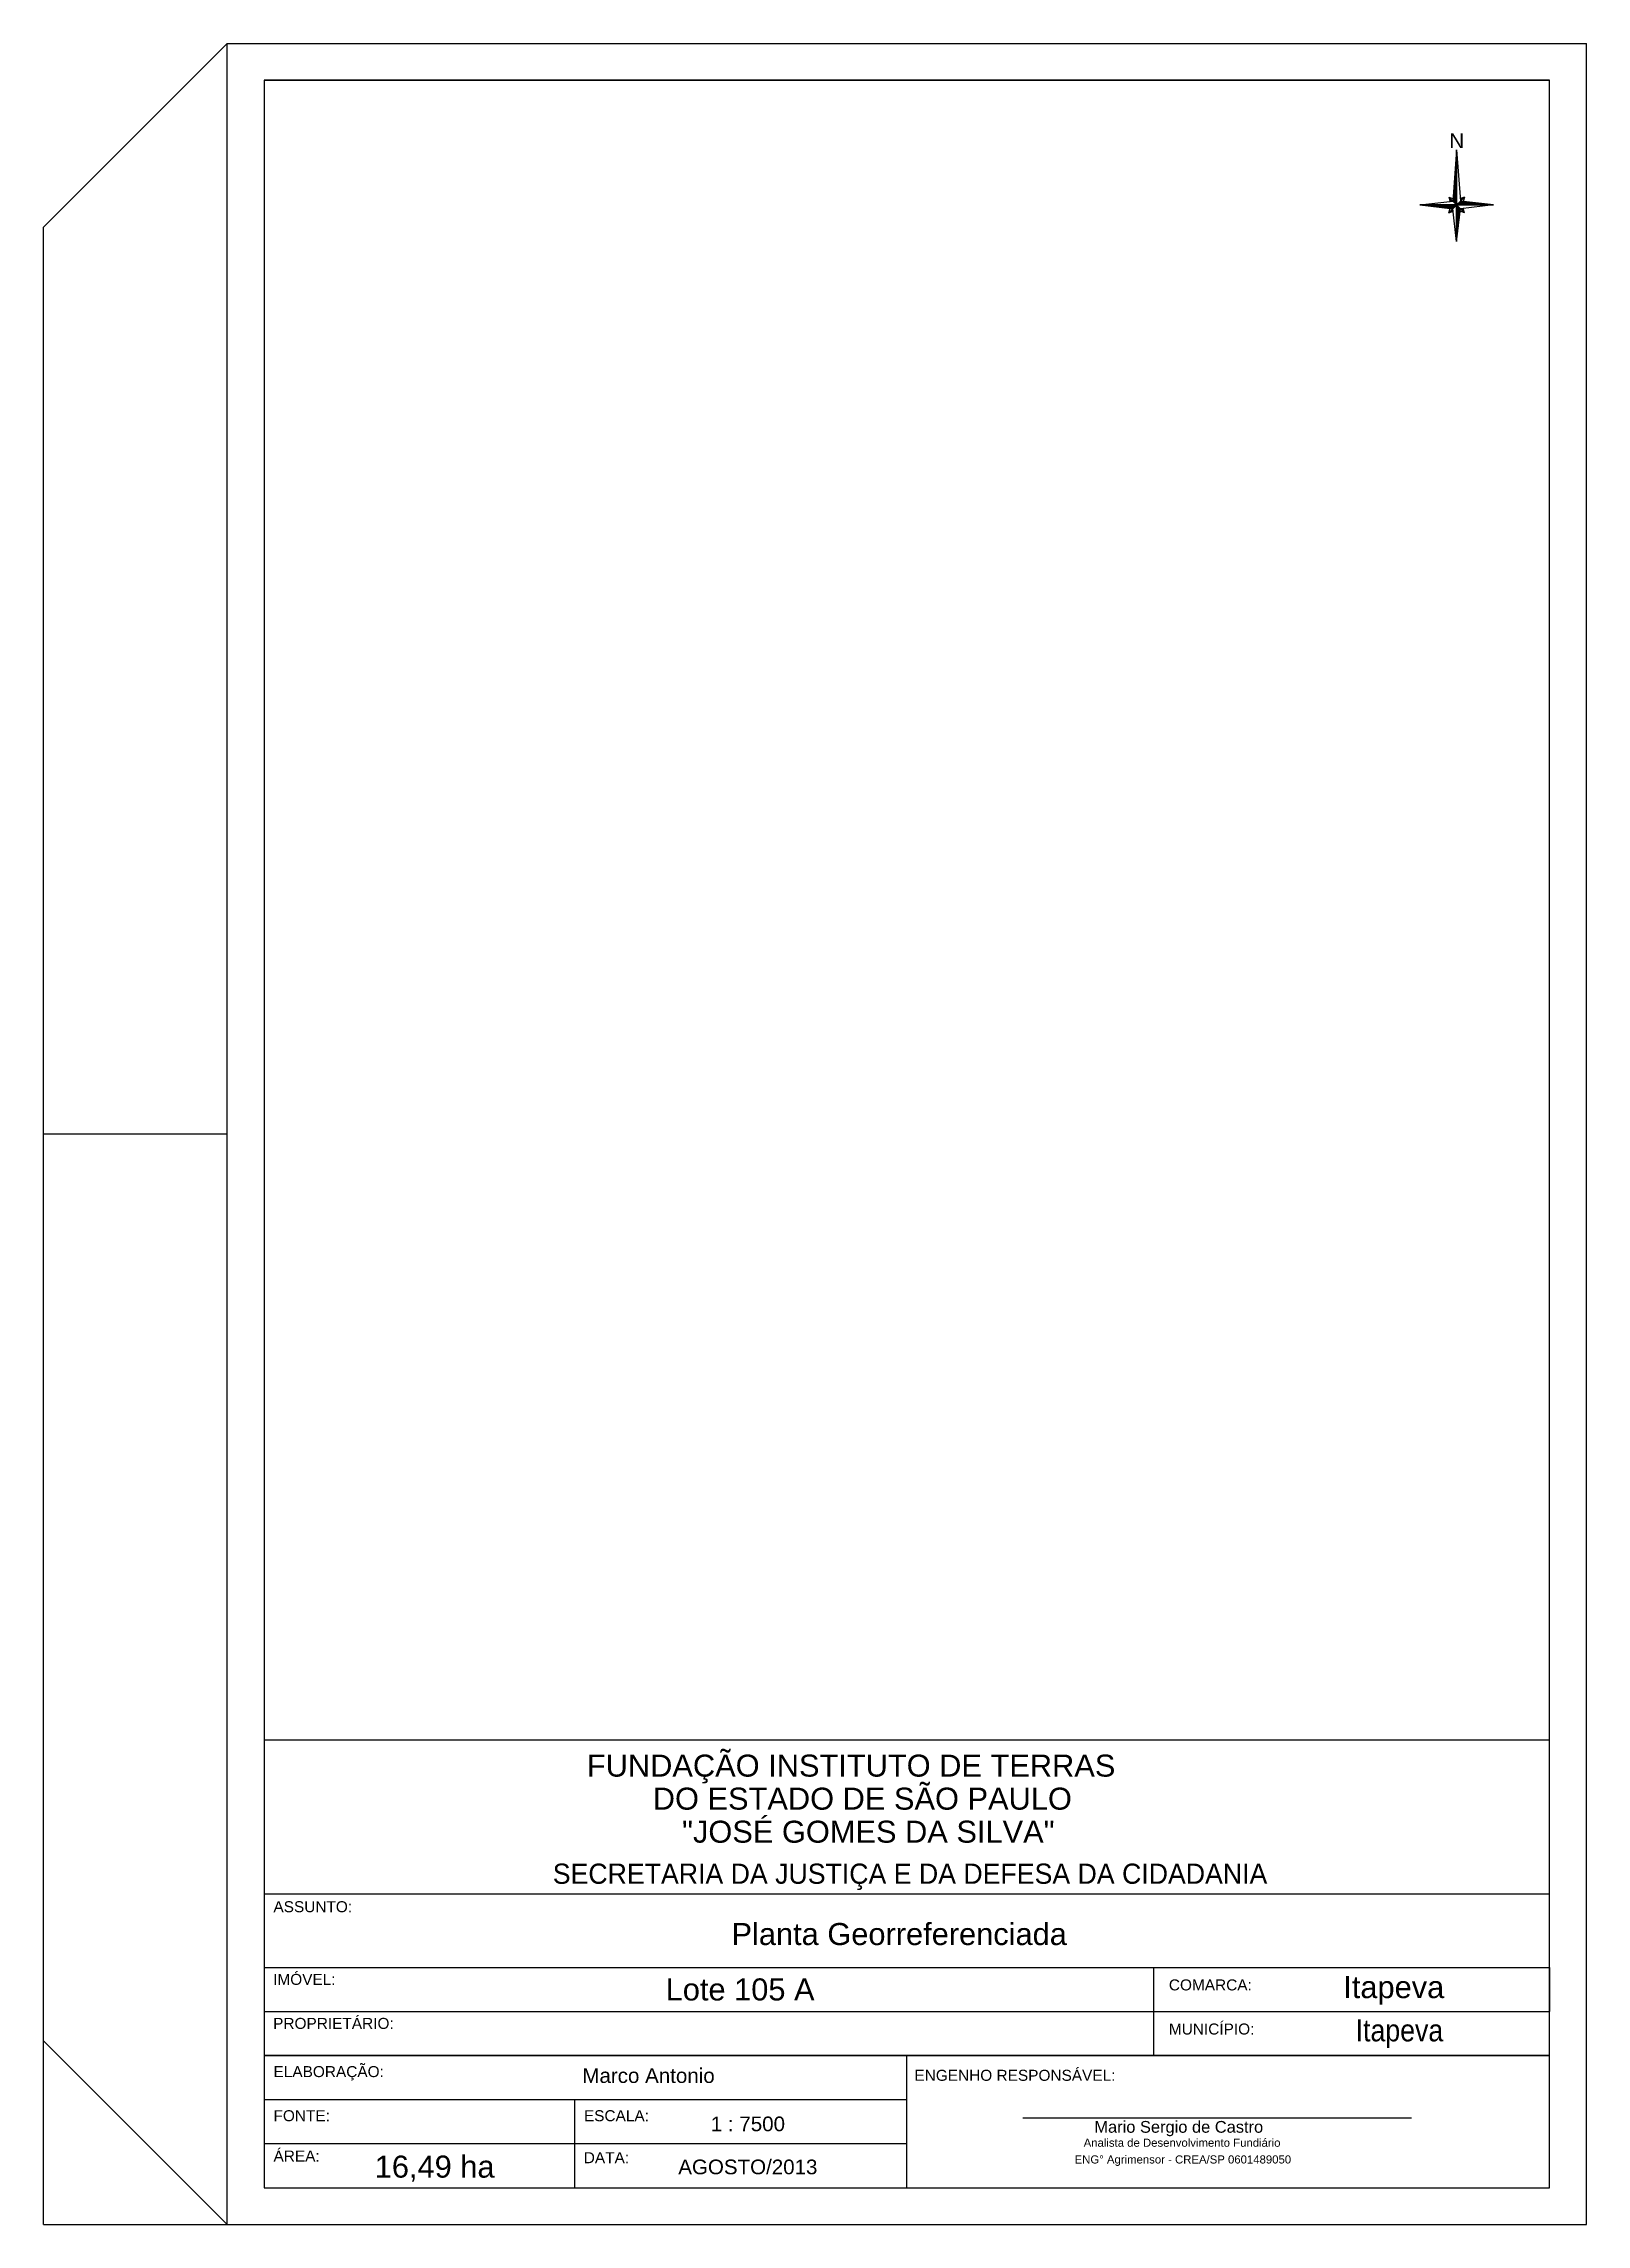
# Paper-space layout 'A4' of a CAD drawing. Header units: millimetres. Extents: x -1336 to -1132, y -162 to 126.
import ezdxf
from ezdxf.enums import TextEntityAlignment as Align

# ---------------------------------------------------------------- set-up
doc = ezdxf.new("R2010")
doc.units = ezdxf.units.MM
doc.layers.add('FOLHA', color=252, linetype='Continuous')
doc.styles.add('STYLE-ARIAL', font='arial.ttf')

psp = doc.layouts.new('A4')

# ---------------------------------------------------------------- linework, layer by layer
at = {"layer": 'FOLHA', "color": 5, "linetype": 'Continuous'}
for p, q in [((-1311.59, 125.81), (-1335.81, 101.59)), ((-1311.59, 125.81), (-1335.81, 101.59)), ((-1311.59, 125.81), (-1132.34, 125.81)), ((-1311.59, 125.81), (-1132.34, 125.81)), ((-1311.59, -161.95), (-1311.59, 125.81)), ((-1311.59, -161.95), (-1311.59, 125.81)), ((-1132.34, -161.95), (-1132.34, 125.81)), ((-1132.34, -161.95), (-1132.34, 125.81)), ((-1335.81, -137.73), (-1335.81, 101.59)), ((-1335.81, -161.95), (-1335.81, 101.59)), ((-1335.81, -18.07), (-1311.59, -18.07)), ((-1335.81, -18.07), (-1311.59, -18.07)), ((-1306.74, -98.01), (-1137.18, -98.01)), ((-1137.18, -128.04), (-1137.18, -133.86)), ((-1311.59, -161.95), (-1335.81, -137.73)), ((-1311.59, -161.95), (-1335.81, -137.73)), ((-1335.81, -161.95), (-1132.34, -161.95)), ((-1311.59, -161.95), (-1132.34, -161.95))]:
    psp.add_line(p, q, dxfattribs=at)
at = {"layer": 'FOLHA', "linetype": 'Continuous'}
for p, q in [((-1149.45, 111.8), (-1149.96, 105.04)), ((-1149.63, 109.37), (-1149.45, 109.18)), ((-1149.62, 109.53), (-1149.45, 109.36)), ((-1149.6, 109.7), (-1149.45, 109.54)), ((-1149.59, 109.86), (-1149.45, 109.71)), ((-1149.58, 110.03), (-1149.45, 109.89)), ((-1149.57, 110.19), (-1149.45, 110.07)), ((-1149.55, 110.36), (-1149.45, 110.25)), ((-1149.54, 110.52), (-1149.45, 110.43)), ((-1149.53, 110.69), (-1149.45, 110.61)), ((-1149.52, 110.86), (-1149.45, 110.78)), ((-1149.5, 111.02), (-1149.45, 110.96)), ((-1149.49, 111.19), (-1149.45, 111.14)), ((-1149.48, 111.35), (-1149.45, 111.32)), ((-1149.47, 111.52), (-1149.45, 111.5)), ((-1149.45, 111.8), (-1148.93, 105.04)), ((-1149.45, 111.8), (-1149.45, 104.53)), ((-1149.45, 111.68), (-1149.45, 111.67)), ((-1149.45, 104.53), (-1149.45, 109.37)), ((-1149.84, 106.55), (-1149.45, 106.15)), ((-1149.83, 106.72), (-1149.45, 106.33)), ((-1149.82, 106.88), (-1149.45, 106.51)), ((-1149.81, 107.05), (-1149.45, 106.69)), ((-1149.79, 107.21), (-1149.45, 106.86)), ((-1149.78, 107.38), (-1149.45, 107.04)), ((-1149.77, 107.54), (-1149.45, 107.22)), ((-1149.76, 107.71), (-1149.45, 107.4)), ((-1149.74, 107.88), (-1149.45, 107.58)), ((-1149.73, 108.04), (-1149.45, 107.76)), ((-1149.72, 108.21), (-1149.45, 107.93)), ((-1149.71, 108.37), (-1149.45, 108.11)), ((-1149.69, 108.54), (-1149.45, 108.29)), ((-1149.68, 108.7), (-1149.45, 108.47)), ((-1149.67, 108.87), (-1149.45, 108.65)), ((-1149.66, 109.03), (-1149.45, 108.82)), ((-1149.64, 109.2), (-1149.45, 109)), ((-1154.29, 104.53), (-1149.96, 105.04)), ((-1154.29, 104.53), (-1149.96, 104.01)), ((-1149.45, 104.53), (-1154.29, 104.53)), ((-1154.15, 104.51), (-1154.13, 104.53)), ((-1153.99, 104.49), (-1153.95, 104.53)), ((-1153.83, 104.47), (-1153.78, 104.53)), ((-1153.67, 104.46), (-1153.6, 104.53)), ((-1153.51, 104.44), (-1153.42, 104.53)), ((-1153.35, 104.42), (-1153.24, 104.53)), ((-1153.19, 104.4), (-1153.06, 104.53)), ((-1153.03, 104.38), (-1152.89, 104.53)), ((-1152.87, 104.36), (-1152.71, 104.53)), ((-1152.72, 104.34), (-1152.53, 104.53)), ((-1152.56, 104.32), (-1152.35, 104.53)), ((-1152.4, 104.3), (-1152.17, 104.53)), ((-1152.24, 104.29), (-1151.99, 104.53)), ((-1152.08, 104.27), (-1151.82, 104.53)), ((-1151.92, 104.25), (-1151.64, 104.53)), ((-1151.76, 104.23), (-1151.46, 104.53)), ((-1151.6, 104.21), (-1151.28, 104.53)), ((-1151.44, 104.19), (-1151.1, 104.53)), ((-1151.28, 104.17), (-1150.93, 104.53)), ((-1151.12, 104.15), (-1150.75, 104.53)), ((-1150.96, 104.13), (-1150.57, 104.53)), ((-1150.8, 104.12), (-1150.39, 104.53)), ((-1150.65, 104.1), (-1150.21, 104.53)), ((-1150.49, 104.08), (-1150.04, 104.53)), ((-1150.47, 105.56), (-1149.96, 105.04)), ((-1150.47, 105.56), (-1149.93, 105.38)), ((-1150.47, 105.56), (-1150.29, 105)), ((-1150.47, 103.5), (-1150.29, 104.05)), ((-1150.47, 103.5), (-1149.96, 104.01)), ((-1150.47, 103.5), (-1149.92, 103.69)), ((-1150.46, 105.51), (-1150.42, 105.51)), ((-1150.41, 105.38), (-1150.3, 105.38)), ((-1150.37, 105.26), (-1150.17, 105.26)), ((-1150.35, 103.54), (-1150.35, 103.63)), ((-1150.33, 105.13), (-1150.05, 105.13)), ((-1150.33, 104.06), (-1149.86, 104.53)), ((-1150.22, 103.58), (-1150.22, 103.75)), ((-1150.17, 104.04), (-1149.68, 104.53)), ((-1150.09, 103.63), (-1150.09, 103.88)), ((-1150.01, 104.02), (-1149.5, 104.53)), ((-1149.97, 103.67), (-1149.97, 104)), ((-1149.96, 105.06), (-1149.45, 104.55)), ((-1149.96, 105.04), (-1149.45, 104.53)), ((-1148.93, 105.04), (-1149.96, 104.01)), ((-1149.45, 99.68), (-1149.96, 104.01)), ((-1149.94, 105.23), (-1149.45, 104.73)), ((-1149.93, 105.39), (-1149.45, 104.91)), ((-1149.92, 105.56), (-1149.45, 105.08)), ((-1149.91, 105.72), (-1149.45, 105.26)), ((-1149.89, 105.89), (-1149.45, 105.44)), ((-1149.88, 106.05), (-1149.45, 105.62)), ((-1149.87, 106.22), (-1149.45, 105.8)), ((-1149.86, 106.39), (-1149.45, 105.97)), ((-1149.45, 104.53), (-1148.93, 105.04)), ((-1149.45, 104.53), (-1148.93, 104.01)), ((-1149.45, 99.68), (-1149.45, 104.53)), ((-1149.45, 104.53), (-1144.6, 104.53)), ((-1149.45, 104.49), (-1148.93, 103.98)), ((-1149.45, 104.32), (-1148.95, 103.82)), ((-1149.45, 104.14), (-1148.97, 103.66)), ((-1149.45, 99.68), (-1148.93, 104.01)), ((-1149.45, 103.96), (-1148.99, 103.51)), ((-1149.45, 103.78), (-1149.01, 103.35)), ((-1149.45, 103.6), (-1149.03, 103.19)), ((-1149.27, 104.53), (-1148.77, 105.02)), ((-1149.09, 104.53), (-1148.61, 105)), ((-1148.42, 103.5), (-1148.97, 103.69)), ((-1148.42, 105.56), (-1148.96, 105.38)), ((-1148.93, 105.04), (-1148.42, 105.56)), ((-1144.6, 104.53), (-1148.93, 105.04)), ((-1144.6, 104.53), (-1148.93, 104.01)), ((-1148.42, 103.5), (-1148.93, 104.01)), ((-1148.92, 104), (-1148.59, 104)), ((-1148.91, 104.53), (-1148.45, 104.99)), ((-1148.83, 105.14), (-1148.83, 105.42)), ((-1148.8, 103.88), (-1148.54, 103.88)), ((-1148.73, 104.53), (-1148.29, 104.97)), ((-1148.7, 105.27), (-1148.7, 105.46)), ((-1148.67, 103.75), (-1148.5, 103.75)), ((-1148.42, 105.56), (-1148.6, 105)), ((-1148.42, 103.5), (-1148.6, 104.05)), ((-1148.58, 105.39), (-1148.58, 105.5)), ((-1148.55, 104.53), (-1148.14, 104.95)), ((-1148.54, 103.63), (-1148.46, 103.63)), ((-1148.45, 105.52), (-1148.45, 105.54)), ((-1148.38, 104.53), (-1147.98, 104.93)), ((-1148.2, 104.53), (-1147.82, 104.91)), ((-1148.02, 104.53), (-1147.66, 104.89)), ((-1147.84, 104.53), (-1147.5, 104.87)), ((-1147.66, 104.53), (-1147.34, 104.85)), ((-1147.49, 104.53), (-1147.18, 104.83)), ((-1147.31, 104.53), (-1147.02, 104.82)), ((-1147.13, 104.53), (-1146.86, 104.8)), ((-1146.95, 104.53), (-1146.7, 104.78)), ((-1146.77, 104.53), (-1146.54, 104.76)), ((-1146.59, 104.53), (-1146.38, 104.74)), ((-1146.42, 104.53), (-1146.22, 104.72)), ((-1146.24, 104.53), (-1146.06, 104.7)), ((-1146.06, 104.53), (-1145.91, 104.68)), ((-1145.88, 104.53), (-1145.75, 104.66)), ((-1145.7, 104.53), (-1145.59, 104.65)), ((-1145.53, 104.53), (-1145.43, 104.63)), ((-1145.35, 104.53), (-1145.27, 104.61)), ((-1145.17, 104.53), (-1145.11, 104.59)), ((-1144.99, 104.53), (-1144.95, 104.57)), ((-1144.81, 104.53), (-1144.79, 104.55)), ((-1144.64, 104.53), (-1144.63, 104.53)), ((-1149.45, 103.42), (-1149.05, 103.03)), ((-1149.45, 103.25), (-1149.07, 102.87)), ((-1149.45, 103.07), (-1149.09, 102.71)), ((-1149.45, 102.89), (-1149.11, 102.55)), ((-1149.45, 102.71), (-1149.12, 102.39)), ((-1149.45, 102.53), (-1149.14, 102.23)), ((-1149.45, 102.36), (-1149.16, 102.07)), ((-1149.45, 102.18), (-1149.18, 101.91)), ((-1149.45, 102), (-1149.2, 101.75)), ((-1149.45, 101.82), (-1149.22, 101.59)), ((-1149.45, 101.64), (-1149.24, 101.44)), ((-1149.45, 101.47), (-1149.26, 101.28)), ((-1149.45, 101.29), (-1149.28, 101.12)), ((-1149.45, 101.11), (-1149.29, 100.96)), ((-1149.45, 100.93), (-1149.31, 100.8)), ((-1149.45, 100.75), (-1149.33, 100.64)), ((-1149.45, 100.57), (-1149.35, 100.48)), ((-1149.45, 100.4), (-1149.37, 100.32)), ((-1149.45, 100.22), (-1149.39, 100.16)), ((-1149.45, 100.04), (-1149.41, 100)), ((-1149.45, 99.86), (-1149.43, 99.84)), ((-1306.74, -118.35), (-1137.18, -118.35)), ((-1306.74, -128.04), (-1137.18, -128.04)), ((-1306.74, -133.86), (-1137.18, -133.86)), ((-1306.74, -139.67), (-1137.18, -139.67)), ((-1306.74, -145.48), (-1221.96, -145.48)), ((-1306.74, -151.3), (-1221.96, -151.3))]:
    psp.add_line(p, q, dxfattribs=at)
at = {"layer": 'FOLHA', "linetype": 'Continuous', "ltscale": 0.005}
for p, q in [((-1189.43, -128.04), (-1189.43, -139.67)), ((-1137.18, -139.67), (-1306.74, -139.67)), ((-1221.96, -157.11), (-1221.96, -139.67)), ((-1265.81, -145.48), (-1265.81, -157.11))]:
    psp.add_line(p, q, dxfattribs=at)
at = {"layer": 'FOLHA', "linetype": 'Continuous', "ltscale": 0.8}
psp.add_line((-1206.67, -147.91), (-1155.38, -147.91), dxfattribs=at)
at = {"layer": 'FOLHA', "color": 5, "linetype": 'Continuous'}
psp.add_lwpolyline([(-1137.18, 120.97), (-1306.74, 120.97), (-1306.74, -157.11), (-1137.18, -157.11), (-1137.18, 120.97)], dxfattribs=at)
at = {"layer": 'FOLHA', "linetype": 'Continuous'}
for points in [[(-1149.45, 111.8), (-1149.96, 105.04), (-1149.45, 104.53), (-1149.45, 111.8)], [(-1154.29, 104.53), (-1149.96, 104.01), (-1149.45, 104.53), (-1154.29, 104.53)], [(-1150.47, 105.56), (-1150.29, 105), (-1149.96, 105.04), (-1150.47, 105.56)], [(-1149.96, 104.01), (-1150.47, 103.5), (-1149.92, 103.69), (-1149.96, 104.01)], [(-1148.93, 105.04), (-1149.45, 104.53), (-1144.6, 104.53), (-1148.93, 105.04)], [(-1148.93, 104.01), (-1149.45, 104.53), (-1149.45, 99.68), (-1148.93, 104.01)], [(-1148.42, 105.56), (-1148.96, 105.38), (-1148.93, 105.04), (-1148.42, 105.56)], [(-1148.6, 104.05), (-1148.93, 104.01), (-1148.42, 103.5), (-1148.6, 104.05)]]:
    psp.add_lwpolyline(points, dxfattribs=at)

# ---------------------------------------------------------------- texts
at = {"layer": 'FOLHA', "linetype": 'Continuous', "style": 'STYLE-ARIAL'}
for s, height, p in [('N', 1.94, (-1149.43, 113)), ('Planta Georreferenciada', 2.9063, (-1222.97, -123.64)), ('Lote 105 A', 2.907, (-1243.95, -130.95)), ('Itapeva', 2.907, (-1157.74, -130.64)), ('Marco Antonio', 1.9378, (-1256.03, -142.32)), ('1 : 7500', 1.938, (-1242.92, -148.69)), ('16,49 ha', 2.907, (-1284.24, -154.33)), ('AGOSTO/2013', 1.9378, (-1242.93, -154.37))]:
    psp.add_text(s, height=height, dxfattribs=at).set_placement(p, align=Align.MIDDLE_CENTER)
for s, height, p in [('FUNDAÇÃO INSTITUTO DE TERRAS', 2.9067, (-1264.16, -102.87)), ('DO ESTADO DE SÃO PAULO', 2.9067, (-1255.47, -107.23)), ('"JOSÉ GOMES DA SILVA"', 2.9067, (-1251.61, -111.59)), ('ASSUNTO:', 1.453, (-1305.5, -120.76)), ('IMÓVEL:', 1.453, (-1305.54, -130.35)), ('COMARCA:', 1.453, (-1187.4, -131.08)), ('PROPRIETÁRIO:', 1.4534, (-1305.54, -136.16)), ('MUNICÍPIO:', 1.453, (-1187.4, -136.9)), ('ELABORAÇÃO:', 1.4534, (-1305.49, -142.52)), ('ENGENHO RESPONSÁVEL:', 1.4534, (-1220.96, -143.01)), ('FONTE:', 1.453, (-1305.49, -148.34)), ('ESCALA:', 1.453, (-1264.55, -148.34)), ('Mario Sergio de Castro', 1.5503, (-1197.23, -149.86)), ('ÁREA:', 1.453, (-1305.49, -153.66)), ('DATA:', 1.453, (-1264.57, -153.88)), ('Analista de Desenvolvimento Fundiário', 1.0716, (-1198.64, -151.71)), ('ENG%%D Agrimensor - CREA/SP 0601489050', 1.0716, (-1199.83, -153.92))]:
    psp.add_text(s, height=height, dxfattribs=at).set_placement(p)
at = {"layer": 'FOLHA', "linetype": 'Continuous', "style": 'STYLE-ARIAL', "width": 0.945455}
psp.add_text('SECRETARIA DA JUSTIÇA E DA DEFESA DA CIDADANIA', height=2.6645, dxfattribs=at).set_placement((-1268.66, -117.01))
at = {"layer": 'FOLHA', "linetype": 'Continuous', "style": 'STYLE-ARIAL', "width": 0.866667}
psp.add_text('Itapeva', height=2.907, dxfattribs=at).set_placement((-1156.99, -136.35), align=Align.MIDDLE_CENTER)

# ---------------------------------------------------------------- viewports
at = {"layer": '0'}
psp.add_viewport(center=(-1221.96, 11.48), size=(169.56, 218.975), view_center_point=(151.58, 163.4), view_height=143.257, dxfattribs=at)

doc.saveas('drawing.dxf')
